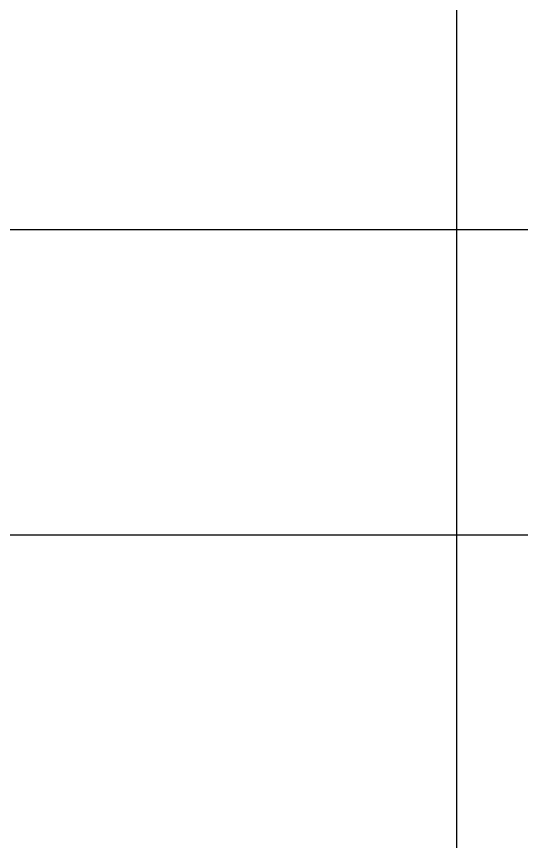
# Model space of a CAD drawing. Header units: millimetres. Extents: x 150937 to 394412, y 327166 to 584759.
# Drawn here: x 245480.8 to 245546.9, y 485914 to 486022.1 of the extents above; entities that cross this region are included whole.
import ezdxf

# ---------------------------------------------------------------- set-up
doc = ezdxf.new("R2010")
doc.units = ezdxf.units.MM

# ---------------------------------------------------------------- blocks, each defined once
blk = doc.blocks.new('Shaft_Bearing_C!')
for p, q in [((-10, -140), (-10, 0)), ((-169.97, -50), (-45, -50)), ((-45, -50), (37.6, -50)), ((-169.97, -90), (-45, -90)), ((-45, -90), (37.6, -90))]:
    blk.add_line(p, q)
blk = doc.blocks.new('C-1S DRUM RIGHT')
blk.add_blockref('Shaft_Bearing_C!', (30, 189.12))

msp = doc.modelspace()

# ---------------------------------------------------------------- block references
msp.add_blockref('C-1S DRUM RIGHT', (245518.451, 485855.033))

doc.saveas('drawing.dxf')
